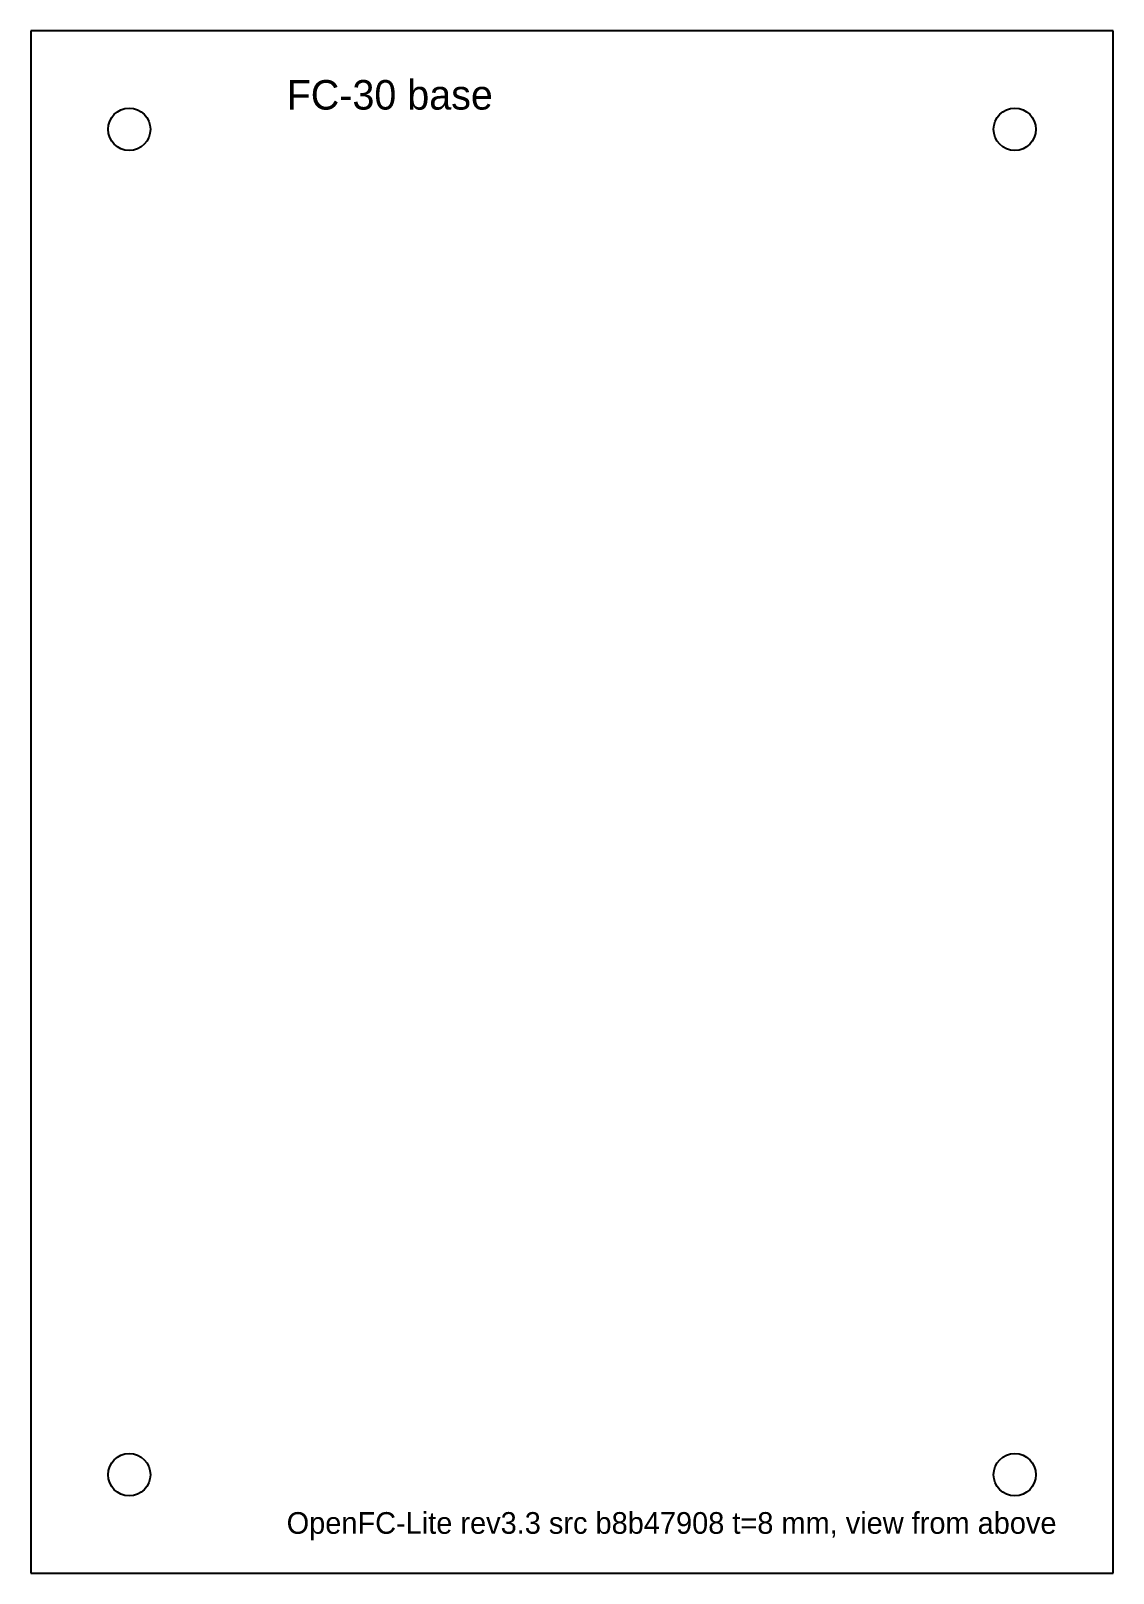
# Model space of a CAD drawing. Header units: millimetres. Extents: x -55 to 55, y -78 to 78.
import ezdxf

# ---------------------------------------------------------------- set-up
doc = ezdxf.new("R2010")
doc.units = ezdxf.units.MM

msp = doc.modelspace()

# ---------------------------------------------------------------- linework, layer by layer
at = {"layer": 'CUT'}
for p, q in [((55, 78.342), (-55, 78.342)), ((-55, 78.342), (-55, -78.342)), ((55, -78.342), (55, 78.342)), ((-55, -78.342), (55, -78.342))]:
    msp.add_line(p, q, dxfattribs=at)
for centre in [(-45, 68.342), (45, 68.342), (-45, -68.342), (45, -68.342)]:
    msp.add_circle(centre, 2.15, dxfattribs=at)

# ---------------------------------------------------------------- texts
at = {"layer": 'ENGRAVE'}
for s, height, p in [('FC-30 base', 3, (-29, 70.342)), ('OpenFC-Lite rev3.3 src b8b47908 t=8 mm, view from above', 2.2, (-29, -74.342))]:
    msp.add_text(s, height=height, dxfattribs=at).set_placement(p)

doc.saveas('drawing.dxf')
